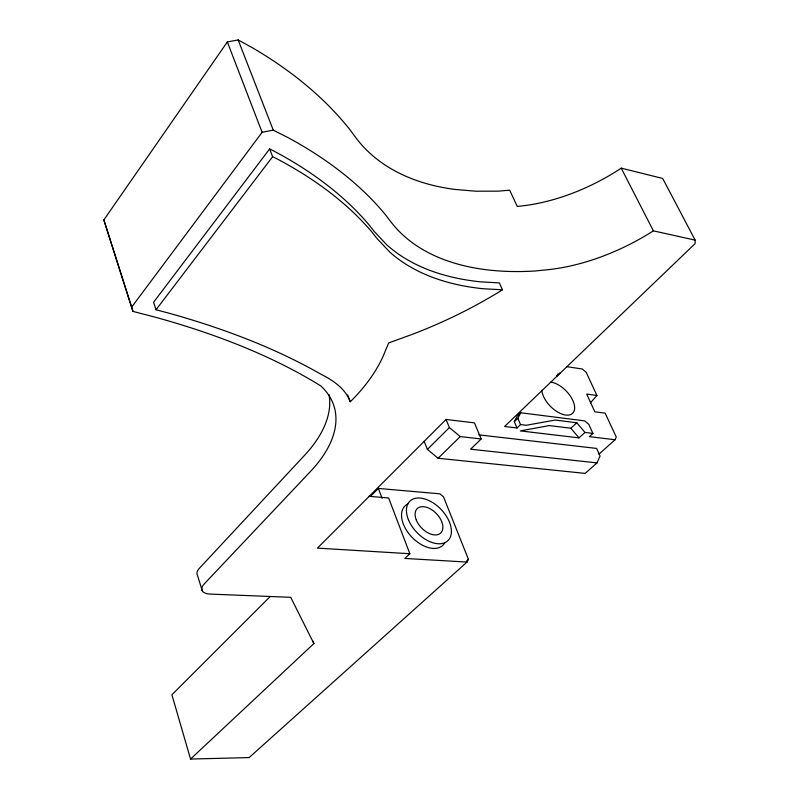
<?xml version="1.0" encoding="UTF-8"?>
<svg xmlns="http://www.w3.org/2000/svg" width="799" height="799" viewBox="0 0 799 799"><rect width="100%" height="100%" fill="white"/><g stroke="black" fill="none" stroke-linecap="round" stroke-linejoin="round"><path stroke-width="1.2" d="M269.842 596.893L171.905 694.76L190.542 759.05L313.887 643.565L290.716 597.312L210.337 594.096A18.317 8.2 -17.6 0 1 204.234 583.939L310.451 471.51A159.271 81.738 -17.5 0 0 320.818 385.947A915.115 379.895 -8.7 0 0 155.545 317.273L132.954 311.4L103.85 219.915L227.335 41.938L238.152 39.95L252.834 48.02A624.279 360.249 -9.1 0 1 349.882 129.628L355.395 137.098A294.222 178.916 -32.5 0 0 454.042 189.333L475.575 191.201L498.037 191.161L509.672 190.192L517.253 206.402A147.366 85.343 -29.1 0 0 621.232 168.16L662.691 178.457L695.15 240.129L695.11 243.605L504.598 426.486L517.003 427.974L520.558 424.589L526.191 425.278L555.235 420.054L576.798 422.761L584.958 432.439L592.918 433.408L588.733 424.259L584.708 420.893L520.728 412.763L517.193 416.149L514.286 421.692L517.003 427.974M598.9 454.172L615.08 439.75L616.259 437.053L605.153 413.163L594.856 411.805L586.666 394.057L596.943 395.495L586.146 372.264L582.261 368.998L566.461 366.621M424.189 441.338L427.405 449.398L438.112 458.266L585.178 473.398L597.023 462.891L600.069 455.989L596.613 448.419L478.831 434.866M190.542 759.05L249.138 757.592L467.016 562.077L468.414 559.32L443.505 496.828L439.879 493.822L378.366 488.439L370.426 496.379M557.842 374.022L556.803 376.059L560.269 372.733M514.286 421.692L517.832 418.306L520.728 412.763M131.426 307.425L262.112 132.294L273.268 130.137L288.149 137.678A643.944 345.268 -10.1 0 1 385.498 214.771L390.931 221.882A303.89 172.284 -30.9 0 0 535.02 270.991L546.906 269.802A150.971 82.437 -28.2 0 0 653.382 230.841L695.15 240.129M269.643 148.944L153.578 302.252L156.005 309.772L169.358 313.288A937.397 387.275 -8.7 0 1 320.739 374.112C332.943 380.324 345.278 388.364 350.262 401.777L352.998 399.071A205.982 113.778 -18.2 0 0 383.021 356.514L388.644 342.951L411.295 334.711A324.883 199.92 -24.6 0 0 498.716 292.134L502.461 289.797L499.365 282.906L480.608 281.837A325.792 184.909 -31 0 1 386.666 244.724L374.152 231.37L368.589 224.319A623.14 333.323 -10.2 0 0 273.248 150.721L269.643 148.944L272.639 156.694L276.244 158.462A624.778 331.994 -10.2 0 1 371.605 231.66L377.158 238.681L389.662 251.965A326.701 184.249 -30.9 0 0 483.675 288.779L502.461 289.797M156.005 309.772L272.639 156.694M590.361 402.916L596.943 395.495M597.023 462.891L470.591 449.198L481.188 438.961L474.446 422.861L446.062 419.455L317.423 548.124L409.837 553.727L388.634 497.967L368.848 496.309M427.405 449.398L449.388 427.575L446.062 419.455M438.112 458.266L460.234 436.584L481.188 438.961M409.837 553.727L404.823 558.431L467.016 562.077M584.958 432.439L578.985 437.882L520.269 430.891L549.322 425.587L570.856 428.234L576.798 422.761M592.918 433.408L589.322 436.663L615.08 439.75M466.556 560.988L468.414 559.32M449.388 427.575L460.234 436.584M570.856 428.234L578.985 437.882M621.232 168.16L653.382 230.841M517.832 418.306L520.558 424.589M238.152 39.95L273.268 130.137M227.335 41.938L262.112 132.294M347.685 394.996L350.262 401.777M103.85 219.915L132.954 311.4M378.366 488.439L382.112 498.356M313.098 641.227L313.887 643.565M202.297 590.89L197.483 575.31A18.227 8.31 -17.6 0 1 199.38 568.299L304.639 455.23A158.362 82.667 -17.5 0 0 329.008 394.546M444.903 542.611A27.326 16.729 46.2 0 1 411.745 537.008A27.326 16.729 46.2 0 1 408.059 503.849M550.881 382.102A20.604 11.006 45.5 0 1 573.752 402.806A20.604 11.006 45.5 0 1 561.497 413.932A20.604 11.006 45.5 0 1 541.832 390.312M416.269 519.939A16.949 10.327 46.1 0 0 440.209 533.472A16.949 10.327 46.1 0 0 430.501 508.993A16.949 10.327 46.1 0 0 416.269 519.939M408.379 519.6A27.406 16.699 46.1 0 0 447.12 541.342A27.406 16.699 46.1 0 0 431.26 501.742A27.406 16.699 46.1 0 0 408.379 519.6"/></g></svg>
